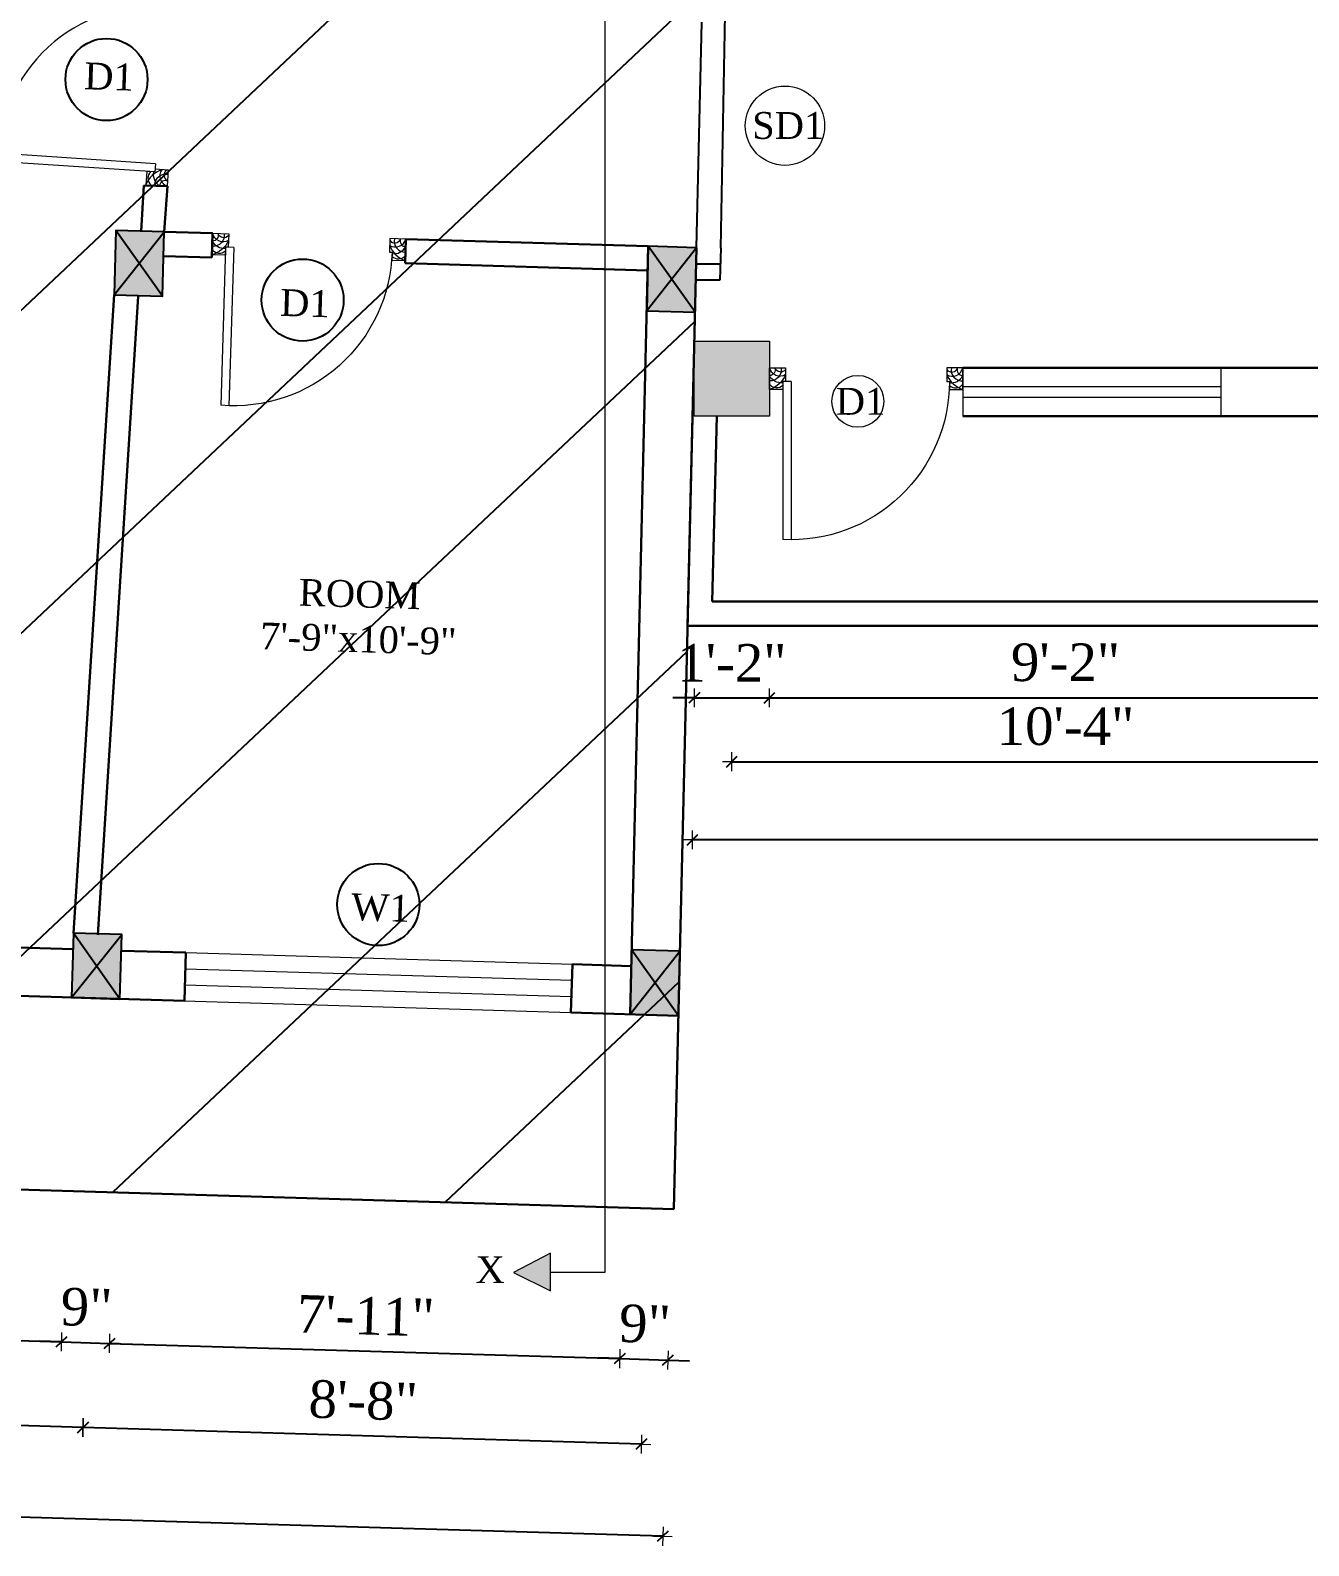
# Model space of a CAD drawing. Header units: inches. Extents: x 4069 to 291496, y -47643 to 12535.
# Drawn here: x 122446.4 to 122684.4, y -23395.3 to -23113.2 of the extents above; entities that cross this region are included whole.
import ezdxf

# ---------------------------------------------------------------- set-up
doc = ezdxf.new("R2010")
doc.units = ezdxf.units.IN
doc.header["$LTSCALE"] = 5
doc.header["$MEASUREMENT"] = 0
for name, color, linetype, lineweight in [('A-WALL', 7, 'Continuous', 9), ('Dimension', 7, 'Continuous', 18), ('DOOR', 62, 'Continuous', 0), ('Dw', 2, 'Continuous', 18)]:
    doc.layers.add(name, color=color, linetype=linetype, lineweight=lineweight)
doc.layers.add('dim line', color=7, linetype='Continuous', lineweight=15, true_color=0xfab2b2)
doc.layers.add('TEXT', color=6, linetype='Continuous')
doc.layers.add('WALL', color=7, linetype='Continuous')
doc.styles.add('ordinary', font='times.ttf')
doc.dimstyles.new('Copy of 96', dxfattribs={"dimtxt": 7, "dimasz": 4, "dimexe": 0.5, "dimexo": 0.5, "dimgap": 3, "dimtad": 1, "dimdec": 1, "dimzin": 11, "dimdsep": 46, "dimlunit": 4, "dimtxsty": 'ordinary', "dimblk": 'OBLIQUE', "dimcen": 0.09, "dimse1": 1, "dimse2": 1, "dimclrt": 6, "dimazin": 0, "dimtfac": 1, "dimtdec": 1, "dimtix": 1, "dimtmove": 2, "dimatfit": 3, "dimldrblk": 'leader', "dimfxl": 0.5, "dimfxlon": 1, "dimtolj": 1, "dimtzin": 0, "dimarcsym": 0})

# ---------------------------------------------------------------- blocks, each defined once
blk = doc.blocks.new('C1a')
at = {"color": 1, "ltscale": 5}
for p, q in [((18657.75, 4625.76), (18648.75, 4625.76)), ((18648.75, 4625.76), (18648.82, 4613.76)), ((18657.82, 4613.76), (18657.75, 4625.76)), ((18648.82, 4613.76), (18657.82, 4613.76))]:
    blk.add_line(p, q, dxfattribs=at)
blk = doc.blocks.new('A$C27B36B59')
at = {"layer": 'DOOR'}
for p, q in [((0, 4), (0, 0)), ((2.5, 4), (0, 4)), ((2.5, 2.5), (2.5, 4)), ((0, 0), (3, 0)), ((3, 2.5), (2.5, 2.5)), ((3, 0), (3, 2.5))]:
    blk.add_line(p, q, dxfattribs=at)
for centre, radius, start, end in [((-1.4, -0.54), 4.75, 22.1411, 72.838), ((1.34, 2.09), 1.64, 45.138, 144.8948), ((2.21, 0.3), 2.49, 83.3149, 152.658), ((0.13, 0.37), 2.05, 349.4875, 93.6805), ((1.96, -0.47), 2.01, 58.7447, 166.495), ((-0.06, 0.32), 1.13, 343.542, 86.947), ((2.08, -0.4), 1.17, 38.2816, 160.1519)]:
    blk.add_arc(centre, radius, start, end, dxfattribs=at)
blk = doc.blocks.new('D2')
at = {"layer": 'DOOR'}
for p, q in [((74473.95, 24047.59), (74473.95, 24018.09)), ((74473.95, 24047.59), (74475.45, 24047.59)), ((74475.45, 24047.59), (74475.45, 24018.13))]:
    blk.add_line(p, q, dxfattribs=at)
blk.add_arc((74473.95, 24047.59), 29.5, 180, 272.9146, dxfattribs=at)
at = {"layer": 'DOOR', "xscale": -1, "rotation": 180}
blk.add_blockref('A$C27B36B59', (74441.95, 24050.09), dxfattribs=at)
at = {"layer": 'DOOR', "rotation": 180}
blk.add_blockref('A$C27B36B59', (74477.95, 24050.09), dxfattribs=at)
blk = doc.blocks.new('oblique')
at = {"color": 0, "lineweight": -2}
blk.add_line((0.25, 0.25), (-0.25, -0.25), dxfattribs=at)
at = {"layer": 'dim line', "lineweight": 9}
for p, q in [((-0.4375, 0), (0.4375, 0)), ((0, 0.4375), (0, -0.4375))]:
    blk.add_line(p, q, dxfattribs=at)
blk = doc.blocks.new('*D3287')
at = {"layer": 'A-WALL', "color": 0, "lineweight": -2, "ltscale": 50, "transparency": 16777216}
blk.add_line((122560.12, -23376.41), (122456.17, -23373.31), dxfattribs=at)
at = {"layer": 'Defpoints', "color": 0, "ltscale": 50, "transparency": 16777216}
for p in [(122458.55, -23293.42), (122562.51, -23296.52), (122456.17, -23373.31)]:
    blk.add_point(p, dxfattribs=at)
at = {"layer": 'A-WALL', "color": 0, "lineweight": -2, "ltscale": 50, "transparency": 16777216, "xscale": 4, "yscale": 4, "zscale": 4}
for p, rotation in [((122456.17, -23373.31), 178.2899854281303), ((122560.12, -23376.41), 358.2899854281304)]:
    blk.add_blockref('oblique', p, dxfattribs=dict(at, rotation=rotation))
at = {"layer": 'A-WALL', "color": 6, "ltscale": 50, "transparency": 16777216, "insert": (122508.34, -23368.31), "char_height": 7, "attachment_point": 5, "rotation": 358.29, "style": 'ordinary'}
blk.add_mtext('\\A1;8\'-8"', dxfattribs=at)
blk = doc.blocks.new('_OBLIQUE')
at = {"color": 0, "linetype": 'ByBlock'}
blk.add_line((-0.5, -0.5), (0.5, 0.5), dxfattribs=at)
blk = doc.blocks.new('leader')
at = {"layer": 'Dimension'}
for p, q in [((0, -4.328), (0, 4.328)), ((-4.424, 0), (4.424, 0))]:
    blk.add_line(p, q, dxfattribs=at)
blk = doc.blocks.new('*D3288')
at = {"layer": 'A-WALL', "color": 0, "lineweight": -2, "ltscale": 50, "transparency": 16777216}
blk.add_line((122456.17, -23373.31), (122303.24, -23368.75), dxfattribs=at)
at = {"layer": 'Defpoints', "color": 0, "ltscale": 50, "transparency": 16777216}
for p in [(122305.62, -23288.85), (122458.55, -23293.42), (122303.24, -23368.75)]:
    blk.add_point(p, dxfattribs=at)
at = {"layer": 'A-WALL', "color": 0, "lineweight": -2, "ltscale": 50, "transparency": 16777216, "xscale": 4, "yscale": 4, "zscale": 4}
for p, rotation in [((122303.24, -23368.75), 178.2899854281161), ((122456.17, -23373.31), 358.2899854281161)]:
    blk.add_blockref('oblique', p, dxfattribs=dict(at, rotation=rotation))
at = {"layer": 'A-WALL', "color": 6, "ltscale": 50, "transparency": 16777216, "insert": (122379.9, -23364.46), "char_height": 7, "attachment_point": 5, "rotation": 358.29, "style": 'ordinary'}
blk.add_mtext('\\A1;12\'-9"', dxfattribs=at)
blk = doc.blocks.new('*D3291')
at = {"layer": 'A-WALL', "color": 0, "lineweight": -2, "ltscale": 50, "transparency": 16777216}
blk.add_line((122564.11, -23393.57), (121991.37, -23376.47), dxfattribs=at)
at = {"layer": 'Defpoints', "color": 0, "ltscale": 50, "transparency": 16777216}
for p in [(121994.26, -23279.56), (122567, -23296.66), (121991.37, -23376.47)]:
    blk.add_point(p, dxfattribs=at)
at = {"layer": 'A-WALL', "color": 0, "lineweight": -2, "ltscale": 50, "transparency": 16777216, "xscale": 4, "yscale": 4, "zscale": 4}
for p, rotation in [((121991.37, -23376.47), 178.2899854281161), ((122564.11, -23393.57), 358.2899854281161)]:
    blk.add_blockref('oblique', p, dxfattribs=dict(at, rotation=rotation))
at = {"layer": 'A-WALL', "color": 6, "ltscale": 50, "transparency": 16777216, "insert": (122277.93, -23378.45), "char_height": 7, "attachment_point": 5, "rotation": 358.29, "style": 'ordinary'}
blk.add_mtext('\\A1;47\'-9"', dxfattribs=at)
blk = doc.blocks.new('*D3283')
at = {"layer": 'A-WALL', "color": 0, "lineweight": -2, "ltscale": 50, "transparency": 16777216}
blk.add_line((122308.2, -23353.09), (122452.14, -23357.38), dxfattribs=at)
at = {"layer": 'Defpoints', "color": 0, "ltscale": 50, "transparency": 16777216}
for p in [(122310.12, -23288.99), (122454.05, -23293.29), (122452.14, -23357.38)]:
    blk.add_point(p, dxfattribs=at)
at = {"layer": 'A-WALL', "color": 0, "lineweight": -2, "ltscale": 50, "transparency": 16777216, "xscale": 4, "yscale": 4, "zscale": 4}
for p, rotation in [((122308.2, -23353.09), 178.2899854281161), ((122452.14, -23357.38), 358.2899854281161)]:
    blk.add_blockref('oblique', p, dxfattribs=dict(at, rotation=rotation))
at = {"layer": 'A-WALL', "color": 6, "ltscale": 50, "transparency": 16777216, "insert": (122380.37, -23348.68), "char_height": 7, "attachment_point": 5, "rotation": 358.29, "style": 'ordinary'}
blk.add_mtext('\\A1;12\'-0"', dxfattribs=at)
blk = doc.blocks.new('*D3284')
at = {"layer": 'A-WALL', "color": 0, "lineweight": -2, "ltscale": 50, "transparency": 16777216}
for p, q in [((122452.14, -23357.38), (122448.14, -23357.26)), ((122452.14, -23357.38), (122461.14, -23357.65)), ((122461.14, -23357.65), (122465.14, -23357.77))]:
    blk.add_line(p, q, dxfattribs=at)
at = {"layer": 'Defpoints', "color": 0, "ltscale": 50, "transparency": 16777216}
for p in [(122454.05, -23293.29), (122463.05, -23293.55), (122461.14, -23357.65)]:
    blk.add_point(p, dxfattribs=at)
at = {"layer": 'A-WALL', "color": 0, "lineweight": -2, "ltscale": 50, "transparency": 16777216, "xscale": 4, "yscale": 4, "zscale": 4}
for p, rotation in [((122452.14, -23357.38), 358.2899854281161), ((122461.14, -23357.65), 178.2899854281161)]:
    blk.add_blockref('oblique', p, dxfattribs=dict(at, rotation=rotation))
at = {"layer": 'A-WALL', "color": 6, "ltscale": 50, "transparency": 16777216, "insert": (122456.83, -23350.95), "char_height": 7, "attachment_point": 5, "rotation": 358.29, "style": 'ordinary'}
blk.add_mtext('\\A1;9"', dxfattribs=at)
blk = doc.blocks.new('*D3285')
at = {"layer": 'A-WALL', "color": 0, "lineweight": -2, "ltscale": 50, "transparency": 16777216}
blk.add_line((122461.14, -23357.65), (122556.09, -23360.49), dxfattribs=at)
at = {"layer": 'Defpoints', "color": 0, "ltscale": 50, "transparency": 16777216}
for p in [(122463.05, -23293.55), (122558.01, -23296.39), (122556.09, -23360.49)]:
    blk.add_point(p, dxfattribs=at)
at = {"layer": 'A-WALL', "color": 0, "lineweight": -2, "ltscale": 50, "transparency": 16777216, "xscale": 4, "yscale": 4, "zscale": 4}
for p, rotation in [((122461.14, -23357.65), 178.2899854281161), ((122556.09, -23360.49), 358.2899854281161)]:
    blk.add_blockref('oblique', p, dxfattribs=dict(at, rotation=rotation))
at = {"layer": 'A-WALL', "color": 6, "ltscale": 50, "transparency": 16777216, "insert": (122508.81, -23352.5), "char_height": 7, "attachment_point": 5, "rotation": 358.29, "style": 'ordinary'}
blk.add_mtext('\\A1;7\'-11"', dxfattribs=at)
blk = doc.blocks.new('*D3286')
at = {"layer": 'A-WALL', "color": 0, "lineweight": -2, "ltscale": 50, "transparency": 16777216}
for p, q in [((122556.09, -23360.49), (122552.1, -23360.37)), ((122556.09, -23360.49), (122565.09, -23360.76)), ((122565.09, -23360.76), (122569.09, -23360.88))]:
    blk.add_line(p, q, dxfattribs=at)
at = {"layer": 'Defpoints', "color": 0, "ltscale": 50, "transparency": 16777216}
for p in [(122558.01, -23296.39), (122567, -23296.66), (122565.09, -23360.76)]:
    blk.add_point(p, dxfattribs=at)
at = {"layer": 'A-WALL', "color": 0, "lineweight": -2, "ltscale": 50, "transparency": 16777216, "xscale": 4, "yscale": 4, "zscale": 4}
for p, rotation in [((122556.09, -23360.49), 358.2899854281161), ((122565.09, -23360.76), 178.2899854281161)]:
    blk.add_blockref('oblique', p, dxfattribs=dict(at, rotation=rotation))
at = {"layer": 'A-WALL', "color": 6, "ltscale": 50, "transparency": 16777216, "insert": (122560.79, -23354.05), "char_height": 7, "attachment_point": 5, "rotation": 358.29, "style": 'ordinary'}
blk.add_mtext('\\A1;9"', dxfattribs=at)
blk = doc.blocks.new('x-x')
at = {"ltscale": 5}
for points in [[(11364.03, -701.52), (11364.03, -694.51), (11357.15, -698.09)], [(11364.03, -1135.52), (11364.03, -1128.51), (11357.15, -1132.09)]]:
    blk.add_hatch(color=256, dxfattribs=at).paths.add_polyline_path(points)
for p, q in [((11364.03, -694.51), (11357.15, -698.09)), ((11364.03, -701.52), (11364.03, -694.51)), ((11357.15, -698.09), (11364.03, -701.52)), ((11374.13, -698.09), (11364.03, -698.09)), ((11374.13, -698.09), (11374.13, -1132.09)), ((11364.03, -1128.51), (11357.15, -1132.09)), ((11364.03, -1135.52), (11364.03, -1128.51)), ((11357.15, -1132.09), (11364.03, -1135.52)), ((11374.13, -1132.09), (11364.03, -1132.09))]:
    blk.add_line(p, q, dxfattribs=at)
at = {"layer": 'A-WALL', "color": 1, "ltscale": 5}
blk.add_line((11374.13, -1120.09), (11374.13, -1132.09), dxfattribs=at)
at = {"layer": 'TEXT', "style": 'ordinary'}
for p in [(11350.08, -700.97), (11350.08, -1134.1)]:
    blk.add_text('X', height=5, dxfattribs=at).set_placement(p)
blk = doc.blocks.new('*D5039')
at = {"layer": 'A-WALL', "color": 0, "lineweight": -2, "ltscale": 5, "transparency": 16777216}
blk.add_line((122998.63, -23185.07), (122998.63, -23284.66), dxfattribs=at)
at = {"layer": 'Defpoints', "color": 0, "ltscale": 5, "transparency": 16777216}
for p in [(122936.77, -23185.07), (122567.29, -23284.66), (122998.63, -23284.66)]:
    blk.add_point(p, dxfattribs=at)
at = {"layer": 'A-WALL', "color": 0, "lineweight": -2, "ltscale": 5, "transparency": 16777216, "xscale": 4, "yscale": 4, "zscale": 4}
for p, rotation in [((122998.63, -23185.07), 90), ((122998.63, -23284.66), 270)]:
    blk.add_blockref('oblique', p, dxfattribs=dict(at, rotation=rotation))
at = {"layer": 'A-WALL', "color": 6, "ltscale": 5, "transparency": 16777216, "insert": (122992.07, -23234.86), "char_height": 7, "attachment_point": 5, "rotation": 90, "style": 'ordinary'}
blk.add_mtext('\\A1;8\'-4"', dxfattribs=at)
blk = doc.blocks.new('*D5040')
at = {"layer": 'A-WALL', "color": 0, "lineweight": -2, "ltscale": 5, "transparency": 16777216}
for p, q in [((122998.63, -23284.66), (122998.63, -23280.66)), ((122998.63, -23284.66), (122998.63, -23296.66)), ((122998.63, -23296.66), (122998.63, -23300.66))]:
    blk.add_line(p, q, dxfattribs=at)
at = {"layer": 'Defpoints', "color": 0, "ltscale": 5, "transparency": 16777216}
for p in [(122567.29, -23284.66), (122567, -23296.66), (122998.63, -23296.66)]:
    blk.add_point(p, dxfattribs=at)
at = {"layer": 'A-WALL', "color": 0, "lineweight": -2, "ltscale": 5, "transparency": 16777216, "xscale": 4, "yscale": 4, "zscale": 4}
for p, rotation in [((122998.63, -23284.66), 270), ((122998.63, -23296.66), 90)]:
    blk.add_blockref('oblique', p, dxfattribs=dict(at, rotation=rotation))
at = {"layer": 'A-WALL', "color": 6, "ltscale": 5, "transparency": 16777216, "insert": (122992.07, -23290.66), "char_height": 7, "attachment_point": 5, "rotation": 90, "style": 'ordinary'}
blk.add_mtext('\\A1;1\'-0"', dxfattribs=at)
blk = doc.blocks.new('*D5041')
at = {"layer": 'A-WALL', "color": 0, "lineweight": -2, "ltscale": 5, "transparency": 16777216}
blk.add_line((123013.59, -23178.07), (123013.59, -23290.52), dxfattribs=at)
at = {"layer": 'Defpoints', "color": 0, "ltscale": 5, "transparency": 16777216}
for p in [(122929.77, -23178.07), (122562.65, -23290.52), (123013.59, -23290.52)]:
    blk.add_point(p, dxfattribs=at)
at = {"layer": 'A-WALL', "color": 0, "lineweight": -2, "ltscale": 5, "transparency": 16777216, "xscale": 4, "yscale": 4, "zscale": 4}
for p, rotation in [((123013.59, -23178.07), 90), ((123013.59, -23290.52), 270)]:
    blk.add_blockref('oblique', p, dxfattribs=dict(at, rotation=rotation))
at = {"layer": 'A-WALL', "color": 6, "ltscale": 5, "transparency": 16777216, "insert": (123007.02, -23234.3), "char_height": 7, "attachment_point": 5, "rotation": 90, "style": 'ordinary'}
blk.add_mtext('\\A1;9\'-4"', dxfattribs=at)
blk = doc.blocks.new('*D5042')
at = {"layer": 'A-WALL', "color": 0, "lineweight": -2, "ltscale": 5, "transparency": 16777216}
blk.add_line((123027.55, -23185.07), (123027.55, -23296.66), dxfattribs=at)
at = {"layer": 'Defpoints', "color": 0, "ltscale": 5, "transparency": 16777216}
for p in [(122936.77, -23185.07), (122567, -23296.66), (123027.55, -23296.66)]:
    blk.add_point(p, dxfattribs=at)
at = {"layer": 'A-WALL', "color": 0, "lineweight": -2, "ltscale": 5, "transparency": 16777216, "xscale": 4, "yscale": 4, "zscale": 4}
for p, rotation in [((123027.55, -23185.07), 90), ((123027.55, -23296.66), 270)]:
    blk.add_blockref('oblique', p, dxfattribs=dict(at, rotation=rotation))
at = {"layer": 'A-WALL', "color": 6, "ltscale": 5, "transparency": 16777216, "insert": (123020.97, -23240.86), "char_height": 7, "attachment_point": 5, "rotation": 90, "style": 'ordinary'}
blk.add_mtext('\\A1;9\'-4"', dxfattribs=at)
blk = doc.blocks.new('*D5008')
at = {"layer": 'A-WALL', "color": 0, "lineweight": -2, "ltscale": 50, "transparency": 16777216}
for p, q in [((122569.98, -23237.47), (122565.98, -23237.47)), ((122569.98, -23237.47), (122583.98, -23237.47)), ((122583.98, -23237.47), (122587.98, -23237.47))]:
    blk.add_line(p, q, dxfattribs=at)
at = {"layer": 'Defpoints', "color": 0, "ltscale": 50, "transparency": 16777216}
for p in [(122569.98, -23185.07), (122583.98, -23185.07), (122583.98, -23237.47)]:
    blk.add_point(p, dxfattribs=at)
at = {"layer": 'A-WALL', "color": 0, "lineweight": -2, "ltscale": 50, "transparency": 16777216, "xscale": 4, "yscale": 4, "zscale": 4}
blk.add_blockref('oblique', (122569.98, -23237.47), dxfattribs=at)
at = {"layer": 'A-WALL', "color": 0, "lineweight": -2, "ltscale": 50, "transparency": 16777216, "xscale": 4, "yscale": 4, "zscale": 4, "rotation": 180}
blk.add_blockref('oblique', (122583.98, -23237.47), dxfattribs=at)
at = {"layer": 'A-WALL', "color": 6, "ltscale": 50, "transparency": 16777216, "insert": (122576.98, -23230.97), "char_height": 7, "attachment_point": 5, "style": 'ordinary'}
blk.add_mtext('\\A1;1\'-2"', dxfattribs=at)
blk = doc.blocks.new('*D5009')
at = {"layer": 'A-WALL', "color": 0, "lineweight": -2, "ltscale": 5, "transparency": 16777216}
blk.add_line((122583.98, -23237.47), (122694.19, -23237.47), dxfattribs=at)
at = {"layer": 'Defpoints', "color": 0, "ltscale": 5, "transparency": 16777216}
for p in [(122583.98, -23185.07), (122694.19, -23185.07), (122694.19, -23237.47)]:
    blk.add_point(p, dxfattribs=at)
at = {"layer": 'A-WALL', "color": 0, "lineweight": -2, "ltscale": 5, "transparency": 16777216, "xscale": 4, "yscale": 4, "zscale": 4, "rotation": 180}
blk.add_blockref('oblique', (122583.98, -23237.47), dxfattribs=at)
at = {"layer": 'A-WALL', "color": 0, "lineweight": -2, "ltscale": 5, "transparency": 16777216, "xscale": 4, "yscale": 4, "zscale": 4}
blk.add_blockref('oblique', (122694.19, -23237.47), dxfattribs=at)
at = {"layer": 'A-WALL', "color": 6, "ltscale": 5, "transparency": 16777216, "insert": (122639.09, -23230.9), "char_height": 7, "attachment_point": 5, "style": 'ordinary'}
blk.add_mtext('\\A1;9\'-2"', dxfattribs=at)
blk = doc.blocks.new('*D5018')
at = {"layer": 'A-WALL', "color": 0, "lineweight": -2, "ltscale": 5, "transparency": 16777216}
blk.add_line((122576.98, -23249.37), (122701.19, -23249.37), dxfattribs=at)
at = {"layer": 'Defpoints', "color": 0, "ltscale": 5, "transparency": 16777216}
for p in [(122576.98, -23178.07), (122701.19, -23178.07), (122701.19, -23249.37)]:
    blk.add_point(p, dxfattribs=at)
at = {"layer": 'A-WALL', "color": 0, "lineweight": -2, "ltscale": 5, "transparency": 16777216, "xscale": 4, "yscale": 4, "zscale": 4, "rotation": 180}
blk.add_blockref('oblique', (122576.98, -23249.37), dxfattribs=at)
at = {"layer": 'A-WALL', "color": 0, "lineweight": -2, "ltscale": 5, "transparency": 16777216, "xscale": 4, "yscale": 4, "zscale": 4}
blk.add_blockref('oblique', (122701.19, -23249.37), dxfattribs=at)
at = {"layer": 'A-WALL', "color": 6, "ltscale": 5, "transparency": 16777216, "insert": (122639.09, -23242.81), "char_height": 7, "attachment_point": 5, "style": 'ordinary'}
blk.add_mtext('\\A1;10\'-4"', dxfattribs=at)
blk = doc.blocks.new('*D5022')
at = {"layer": 'A-WALL', "color": 0, "lineweight": -2, "ltscale": 5, "transparency": 16777216}
blk.add_line((122936.44, -23263.91), (122569.65, -23263.91), dxfattribs=at)
at = {"layer": 'Defpoints', "color": 0, "ltscale": 5, "transparency": 16777216}
for p in [(122569.65, -23185.07), (122936.44, -23185.07), (122569.65, -23263.91)]:
    blk.add_point(p, dxfattribs=at)
at = {"layer": 'A-WALL', "color": 0, "lineweight": -2, "ltscale": 5, "transparency": 16777216, "xscale": 4, "yscale": 4, "zscale": 4, "rotation": 180}
blk.add_blockref('oblique', (122569.65, -23263.91), dxfattribs=at)
at = {"layer": 'A-WALL', "color": 0, "lineweight": -2, "ltscale": 5, "transparency": 16777216, "xscale": 4, "yscale": 4, "zscale": 4}
blk.add_blockref('oblique', (122936.44, -23263.91), dxfattribs=at)
at = {"layer": 'A-WALL', "color": 6, "ltscale": 5, "transparency": 16777216, "insert": (122753.05, -23257.34), "char_height": 7, "attachment_point": 5, "style": 'ordinary'}
blk.add_mtext('\\A1;30\'-7"', dxfattribs=at)

msp = doc.modelspace()

# ---------------------------------------------------------------- hatches: boundary and pattern name
at = {"layer": 'WALL', "linetype": 'ByBlock', "ltscale": 5, "true_color": 0xf8991e}
h = msp.add_hatch(dxfattribs=at)
h.set_pattern_fill('ANSI31', color=30, scale=350, angle=-1.7100146)
h.set_pattern_definition([(43.29, (113966.024, -20453.677), (-29.99899, 31.8453), [])])
h.paths.add_polyline_path([(121972.75288, -23314.93247), (122217.68771, -22912.06214), (122575.97607, -22922.75857), (122566.15122, -23332.64793)])
h = msp.add_hatch(color=30, dxfattribs=at)
h.dxf.hatch_style = 1
h.paths.add_polyline_path([(122466.62555, -23156.59959), (122461.9485, -23162.46263), (122470.9445, -23162.7312)])
h.paths.add_polyline_path([(122470.9445, -23162.7312), (122471.30259, -23150.73654), (122466.62555, -23156.59959)])
h.paths.add_polyline_path([(122466.62555, -23156.59959), (122471.30259, -23150.73654), (122462.30659, -23150.46797)])
h.paths.add_polyline_path([(122462.30659, -23150.46797), (122461.9485, -23162.46263), (122466.62555, -23156.59959)])
h = msp.add_hatch(color=30, dxfattribs=at)
h.dxf.hatch_style = 1
h.paths.add_polyline_path([(122570.10797, -23165.69165), (122565.75205, -23159.55893), (122561.11181, -23165.42308)])
h.paths.add_polyline_path([(122570.10797, -23165.69165), (122570.39229, -23153.69479), (122565.75205, -23159.55893)])
h.paths.add_polyline_path([(122570.39229, -23153.69479), (122561.39613, -23153.42622), (122565.75205, -23159.55893)])
h.paths.add_polyline_path([(122565.75205, -23159.55893), (122561.39613, -23153.42622), (122561.11181, -23165.42308)])
h = msp.add_hatch(color=30, dxfattribs=at)
h.dxf.hatch_style = 1
h.paths.add_polyline_path([(122569.98061, -23171.06555), (122569.98061, -23185.06555), (122583.98061, -23185.06555), (122583.98061, -23171.06555)])
h = msp.add_hatch(color=30, dxfattribs=at)
h.dxf.hatch_style = 1
h.paths.add_polyline_path([(122458.73145, -23287.42228), (122454.05441, -23293.28532), (122463.0504, -23293.55389)])
h.paths.add_polyline_path([(122463.0504, -23293.55389), (122463.40849, -23281.55924), (122458.73145, -23287.42228)])
h.paths.add_polyline_path([(122458.73145, -23287.42228), (122463.40849, -23281.55924), (122454.4125, -23281.29067)])
h.paths.add_polyline_path([(122454.4125, -23281.29067), (122454.05441, -23293.28532), (122458.73145, -23287.42228)])
h = msp.add_hatch(color=30, dxfattribs=at)
h.dxf.hatch_style = 1
h.paths.add_polyline_path([(122567.00417, -23296.65735), (122562.64825, -23290.52464), (122558.00801, -23296.38878)])
h.paths.add_polyline_path([(122567.00417, -23296.65735), (122567.28849, -23284.66049), (122562.64825, -23290.52464)])
h.paths.add_polyline_path([(122567.28849, -23284.66049), (122558.29233, -23284.39192), (122562.64825, -23290.52464)])
h.paths.add_polyline_path([(122562.64825, -23290.52464), (122558.29233, -23284.39192), (122558.00801, -23296.38878)])

# ---------------------------------------------------------------- linework, layer by layer
at = {"color": 1, "ltscale": 5}
for p, q in [((122461.9485, -23162.46263), (122471.30259, -23150.73654)), ((122470.9445, -23162.7312), (122462.30659, -23150.46797)), ((122570.39229, -23153.69479), (122561.11181, -23165.42308)), ((122570.10797, -23165.69165), (122561.39613, -23153.42622)), ((122454.05441, -23293.28532), (122463.40849, -23281.55924)), ((122463.0504, -23293.55389), (122454.4125, -23281.29067)), ((122567.00417, -23296.65735), (122558.29233, -23284.39192)), ((122558.00801, -23296.38878), (122567.28849, -23284.66049))]:
    msp.add_line(p, q, dxfattribs=at)
at = {"layer": 'A-WALL', "lineweight": 30}
for p, q in [((122467.49932, -23142.11921), (122466.98711, -23150.60771)), ((122467.49932, -23142.11921), (122471.87334, -23142.24979)), ((122471.87334, -23142.24979), (122471.30259, -23150.73654)), ((122471.30259, -23150.73654), (122480.29858, -23151.00511)), ((122480.29858, -23151.00511), (122480.16429, -23155.50311)), ((122516.28255, -23152.07939), (122516.14826, -23156.57738)), ((122516.28255, -23152.07939), (122561.39613, -23153.42622)), ((122558.00801, -23296.38878), (122561.39613, -23153.42622)), ((122566.15122, -23332.64793), (122570.39229, -23153.69479)), ((122471.1683, -23155.23454), (122480.16429, -23155.50311)), ((122516.14826, -23156.57738), (122561.26184, -23157.92421)), ((122461.9485, -23162.46263), (122454.4125, -23281.29067)), ((122466.43948, -23162.74744), (122458.90348, -23281.57548)), ((122694.19148, -23176.06555), (122619.98061, -23176.06555)), ((122569.64882, -23185.06555), (122568.72455, -23224.06555)), ((122574.15009, -23185.06555), (122573.33246, -23219.56555)), ((122783.75827, -23185.06555), (122619.98061, -23185.06555)), ((122909.11655, -23219.56555), (122573.33246, -23219.56555)), ((122911.56648, -23224.06555), (122568.72455, -23224.06555)), ((122430.83353, -23283.58807), (122454.32298, -23284.28933)), ((122463.31897, -23284.5579), (122475.31371, -23284.91599)), ((122475.04514, -23293.91199), (122475.31371, -23284.91599)), ((122547.01308, -23296.06053), (122547.28165, -23287.06454)), ((122547.28165, -23287.06454), (122558.21993, -23287.44682)), ((122430.56496, -23292.58406), (122475.04514, -23293.91199)), ((122547.01308, -23296.06053), (122567.00417, -23296.65735)), ((121972.75288, -23314.93247), (122566.15122, -23332.64793))]:
    msp.add_line(p, q, dxfattribs=at)
at = {"layer": 'A-WALL', "ltscale": 5}
for p, q in [((122619.98061, -23176.06555), (122619.98061, -23185.06555)), ((122667.98061, -23176.06555), (122667.98061, -23185.06555)), ((122667.98061, -23179.56555), (122619.98061, -23179.56555)), ((122667.98061, -23181.56555), (122619.98061, -23181.56555))]:
    msp.add_line(p, q, dxfattribs=at)
msp.add_lwpolyline([(122569.98061, -23171.06555), (122583.98061, -23171.06555), (122583.98061, -23185.06555), (122569.98061, -23185.06555)], close=True, dxfattribs=at)
for centre, radius in [((122586.85931, -23130.98611), 7.38406), ((122600.42822, -23182.29259), 4.82435)]:
    msp.add_circle(centre, radius, dxfattribs=at)
at = {"layer": 'Dw', "color": 3}
for p, q in [((122475.31371, -23284.91599), (122547.28165, -23287.06454)), ((122475.2013, -23287.91386), (122547.16924, -23290.06241)), ((122475.2013, -23287.91386), (122547.16924, -23290.06241)), ((122475.11178, -23290.91252), (122547.07972, -23293.06107)), ((122475.02225, -23293.9113), (122546.99019, -23296.05985))]:
    msp.add_line(p, q, dxfattribs=at)
at = {"layer": 'TEXT'}
for centre in [(122460.54172, -23122.37641), (122497.05072, -23163.43016), (122511.15043, -23275.9569)]:
    msp.add_circle(centre, 7.64038, dxfattribs=at)
at = {"layer": 'WALL', "color": 2, "linetype": 'ByBlock'}
for p, q in [((122574.89103, -23153.80141), (122575.88848, -23102.69479)), ((122570.39229, -23153.69479), (122571.38766, -23111.69479)), ((122574.89355, -23153.69479), (122574.75136, -23159.69479)), ((122570.32119, -23156.69479), (122574.82246, -23156.69479)), ((122570.25009, -23159.69479), (122574.76435, -23159.69479))]:
    msp.add_line(p, q, dxfattribs=at)
at = {"layer": 'WALL', "color": 2, "linetype": 'ByBlock', "ltscale": 5}
for points in [[(122461.9485, -23162.46263), (122470.9445, -23162.7312), (122471.30259, -23150.73654), (122462.30659, -23150.46797)], [(122561.39613, -23153.42622), (122561.11181, -23165.42308), (122570.10797, -23165.69165), (122570.39229, -23153.69479)], [(122454.05441, -23293.28532), (122463.0504, -23293.55389), (122463.40849, -23281.55924), (122454.4125, -23281.29067)], [(122558.29233, -23284.39192), (122558.00801, -23296.38878), (122567.00417, -23296.65735), (122567.28849, -23284.66049)]]:
    msp.add_lwpolyline(points, close=True, dxfattribs=at)

# ---------------------------------------------------------------- block references
at = {"layer": 'A-WALL', "color": 1}
msp.add_blockref('x-x', (111179.17227, -22212.34178), dxfattribs=at)
at = {"layer": 'WALL', "color": 2, "linetype": 'ByBlock', "rotation": 266.1524916298231}
msp.add_blockref('D2', (103473.55246, 52781.63148), dxfattribs=at)
at = {"layer": 'WALL', "color": 2, "linetype": 'ByBlock', "xscale": -1}
for p, rotation in [((196207.40419, -49412.87566), 358.2899854281289), ((197061.93184, -47226.15347), 359.9999999998169)]:
    msp.add_blockref('D2', p, dxfattribs=dict(at, rotation=rotation))
at = {"layer": 'WALL', "color": 2, "linetype": 'ByBlock', "ltscale": 5, "rotation": 358.2899854281289}
for p in [(103782.91886, -27220.62901), (103779.81506, -27351.59471)]:
    msp.add_blockref('C1a', p, dxfattribs=at)

# ---------------------------------------------------------------- texts
at = {"layer": 'TEXT', "style": 'ordinary'}
for s, rotation, p in [('D1', 358.2895973, (122456.33608, -23124.17678)), ('D1', 358.2903735, (122492.81112, -23166.36907)), ('W1', 358.2903735, (122506.02824, -23278.86947))]:
    msp.add_text(s, height=5, rotation=rotation, dxfattribs=at).set_placement(p)
for s, p in [('SD1', (122580.74179, -23133.43023)), ('D1', (122596.30421, -23184.78718))]:
    msp.add_text(s, height=5, dxfattribs=at).set_placement(p)
at = {"layer": 'TEXT', "insert": (122507.35411, -23229.06139), "char_height": 5, "attachment_point": 8, "rotation": 358.2895973, "style": 'ordinary'}
msp.add_mtext_dynamic_manual_height_columns('ROOM\\P7\'-9"x10\'-9"', width=101.5687276, gutter_width=1720.71691, heights=[0], dxfattribs=at)

# ---------------------------------------------------------------- dimensions: what is measured, and where the dimension line sits
at = {"layer": 'A-WALL', "ltscale": 5}
for base, p1, p2, picture, middle in [((123013.592, -23290.52464), (122929.76754, -23178.06555), (122562.64825, -23290.52464), '*D5041', (123007.02135, -23234.2951)), ((123027.54534, -23296.65735), (122936.76754, -23185.06555), (122567.00417, -23296.65735), '*D5042', (123020.97468, -23240.86145)), ((122998.63402, -23284.66049), (122936.76754, -23185.06555), (122567.28849, -23284.66049), '*D5039', (122992.07345, -23234.86302)), ((122998.63402, -23296.65735), (122567.28849, -23284.66049), (122567.00417, -23296.65735), '*D5040', (122992.07345, -23290.65892))]:
    dim = msp.add_linear_dim(base=base, p1=p1, p2=p2, angle=90, dimstyle='Copy of 96', override={"dimdec": 0, "dimblk": 'oblique', "dimtdec": 0, "dimarcsym": 1}, dxfattribs=at)
    dim.commit()
    dim.dimension.update_dxf_attribs({"geometry": picture, "text_midpoint": middle})
for base, p1, p2, picture, middle in [((122701.19148, -23249.36771), (122576.98061, -23178.06555), (122701.19148, -23178.06555), '*D5018', (122639.08605, -23242.80714)), ((122569.64882, -23263.91185), (122936.44445, -23185.06555), (122569.64882, -23185.06555), '*D5022', (122753.04663, -23257.34119)), ((122694.19148, -23237.46934), (122583.98061, -23185.06555), (122694.19148, -23185.06555), '*D5009', (122639.08605, -23230.89869))]:
    dim = msp.add_linear_dim(base=base, p1=p1, p2=p2, dimstyle='Copy of 96', override={"dimdec": 0, "dimblk": 'oblique', "dimtdec": 0, "dimarcsym": 1}, dxfattribs=at)
    dim.commit()
    dim.dimension.update_dxf_attribs({"geometry": picture, "text_midpoint": middle})
at = {"layer": 'A-WALL', "ltscale": 50}
dim = msp.add_linear_dim(base=(122583.98061, -23237.46934), p1=(122569.98061, -23185.06555), p2=(122583.98061, -23185.06555), dimstyle='Copy of 96', override={"dimdec": 0, "dimblk": 'oblique', "dimtdec": 0, "dimarcsym": 1}, dxfattribs=at)
dim.commit()
dim.dimension.update_dxf_attribs({"geometry": '*D5008', "text_midpoint": (122576.98061, -23230.96934)})
for base, p1, p2, picture, middle in [((121991.36619, -23376.46803), (122567.00417, -23296.65735), (121994.25935, -23279.55849), '*D3291', (122277.93467, -23378.44973)), ((122303.23543, -23368.74586), (122458.5524, -23293.41961), (122305.62054, -23288.85394), '*D3288', (122379.89743, -23364.46096)), ((122452.1408, -23357.38361), (122310.11854, -23288.98823), (122454.05441, -23293.28532), '*D3283', (122380.36864, -23348.67742)), ((122461.13679, -23357.65218), (122454.05441, -23293.28532), (122463.0504, -23293.55389), '*D3284', (122456.83487, -23350.95017)), ((122556.0944, -23360.48707), (122463.0504, -23293.55389), (122558.00801, -23296.38878), '*D3285', (122508.81167, -23352.5019)), ((122565.09056, -23360.75564), (122558.00801, -23296.38878), (122567.00417, -23296.65735), '*D3286', (122560.78856, -23354.05363))]:
    dim = msp.add_linear_dim(base=base, p1=p1, p2=p2, angle=358.2899854, dimstyle='Copy of 96', override={"dimdec": 0, "dimblk": 'oblique', "dimtdec": 0, "dimarcsym": 1}, dxfattribs=at)
    dim.commit()
    dim.dimension.update_dxf_attribs({"geometry": picture, "text_midpoint": middle})
dim = msp.add_aligned_dim(p1=(122562.50609, -23296.52307), p2=(122458.5524, -23293.41961), distance=79.92751, dimstyle='Copy of 96', override={"dimdec": 0, "dimblk": 'oblique', "dimtdec": 0, "dimarcsym": 1}, dxfattribs=at)
dim.commit()
dim.dimension.update_dxf_attribs({"geometry": '*D3287', "text_midpoint": (122508.33991, -23368.30561)})

doc.saveas('drawing.dxf')
